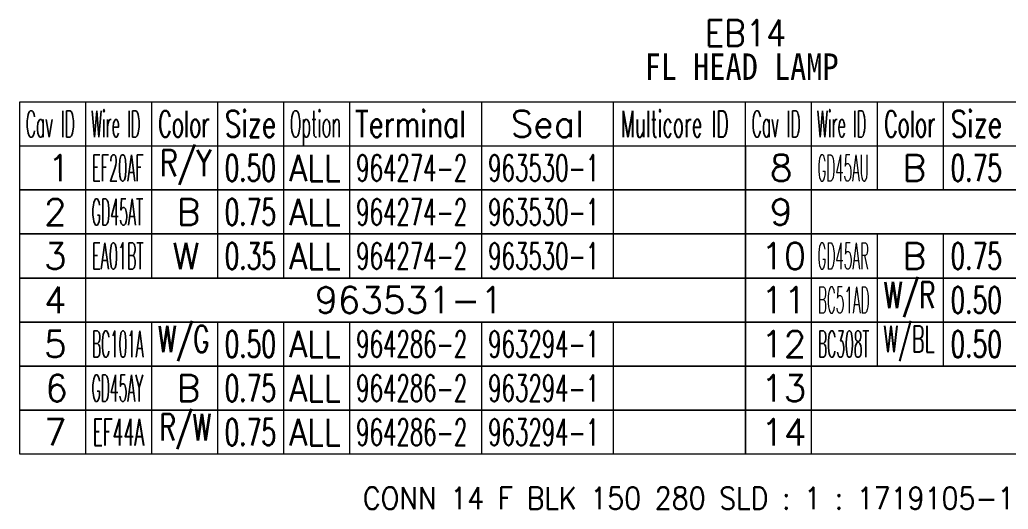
# Model space of a CAD drawing. Header units: inches. Extents: x 47316 to 59086, y 3141 to 11743.
# Drawn here: x 52524 to 52636.3, y 9744.5 to 9800 of the extents above; entities that cross this region are included whole.
import ezdxf

# ---------------------------------------------------------------- set-up
doc = ezdxf.new("R2010")
doc.units = ezdxf.units.IN
doc.header["$MEASUREMENT"] = 0
doc.styles.get("Standard").update_dxf_attribs({"font": ''})
doc.styles.get('Standard').set_extended_font_data('SimSun')

msp = doc.modelspace()

# ---------------------------------------------------------------- linework, layer by layer
at = {"color": 0, "linetype": 'Continuous', "lineweight": 15}
for p, q in [((52524, 9790.71), (52689, 9790.71)), ((52524, 9785.71), (52524, 9790.71)), ((52524, 9785.71), (52689, 9785.71))]:
    msp.add_line(p, q, dxfattribs=at)
at = {"color": 7, "linetype": 'Continuous', "lineweight": 15}
for p, q in [((52531.5, 9785.71), (52531.5, 9790.71)), ((52539, 9785.71), (52539, 9790.71)), ((52546.5, 9785.71), (52546.5, 9790.71)), ((52554, 9785.71), (52554, 9790.71)), ((52561.5, 9785.71), (52561.5, 9790.71)), ((52576.5, 9785.71), (52576.5, 9790.71)), ((52591.5, 9785.71), (52591.5, 9790.71)), ((52606.5, 9785.71), (52606.5, 9790.71)), ((52614, 9785.71), (52614, 9790.71)), ((52621.5, 9785.71), (52621.5, 9790.71)), ((52629, 9785.71), (52629, 9790.71))]:
    msp.add_line(p, q, dxfattribs=at)
at = {"color": 102, "linetype": 'Continuous', "lineweight": 15}
for p, q in [((52531.5, 9780.71), (52531.5, 9785.71)), ((52539, 9780.71), (52539, 9785.71)), ((52546.5, 9780.71), (52546.5, 9785.71)), ((52554, 9780.71), (52554, 9785.71)), ((52561.5, 9780.71), (52561.5, 9785.71)), ((52576.5, 9780.71), (52576.5, 9785.71)), ((52591.5, 9780.71), (52591.5, 9785.71)), ((52614, 9780.71), (52614, 9785.71)), ((52621.5, 9780.71), (52621.5, 9785.71)), ((52629, 9780.71), (52629, 9785.71)), ((52531.5, 9775.71), (52531.5, 9780.71)), ((52539, 9775.71), (52539, 9780.71)), ((52546.5, 9775.71), (52546.5, 9780.71)), ((52554, 9775.71), (52554, 9780.71)), ((52561.5, 9775.71), (52561.5, 9780.71)), ((52576.5, 9775.71), (52576.5, 9780.71)), ((52591.5, 9775.71), (52591.5, 9780.71)), ((52614, 9775.71), (52614, 9780.71)), ((52531.5, 9770.71), (52531.5, 9775.71)), ((52539, 9770.71), (52539, 9775.71)), ((52546.5, 9770.71), (52546.5, 9775.71)), ((52554, 9770.71), (52554, 9775.71)), ((52561.5, 9770.71), (52561.5, 9775.71)), ((52576.5, 9770.71), (52576.5, 9775.71)), ((52591.5, 9770.71), (52591.5, 9775.71)), ((52614, 9770.71), (52614, 9775.71)), ((52621.5, 9770.71), (52621.5, 9775.71)), ((52629, 9770.71), (52629, 9775.71)), ((52531.5, 9765.71), (52531.5, 9770.71)), ((52614, 9765.71), (52614, 9770.71)), ((52621.5, 9765.71), (52621.5, 9770.71)), ((52629, 9765.71), (52629, 9770.71)), ((52531.5, 9760.71), (52531.5, 9765.71)), ((52539, 9760.71), (52539, 9765.71)), ((52546.5, 9760.71), (52546.5, 9765.71)), ((52554, 9760.71), (52554, 9765.71)), ((52561.5, 9760.71), (52561.5, 9765.71)), ((52576.5, 9760.71), (52576.5, 9765.71)), ((52591.5, 9760.71), (52591.5, 9765.71)), ((52614, 9760.71), (52614, 9765.71)), ((52621.5, 9760.71), (52621.5, 9765.71)), ((52629, 9760.71), (52629, 9765.71)), ((52531.5, 9755.71), (52531.5, 9760.71)), ((52539, 9755.71), (52539, 9760.71)), ((52546.5, 9755.71), (52546.5, 9760.71)), ((52554, 9755.71), (52554, 9760.71)), ((52561.5, 9755.71), (52561.5, 9760.71)), ((52576.5, 9755.71), (52576.5, 9760.71)), ((52591.5, 9755.71), (52591.5, 9760.71)), ((52614, 9755.71), (52614, 9760.71)), ((52531.5, 9750.71), (52531.5, 9755.71)), ((52539, 9750.71), (52539, 9755.71)), ((52546.5, 9750.71), (52546.5, 9755.71)), ((52554, 9750.71), (52554, 9755.71)), ((52561.5, 9750.71), (52561.5, 9755.71)), ((52576.5, 9750.71), (52576.5, 9755.71)), ((52591.5, 9750.71), (52591.5, 9755.71)), ((52614, 9750.71), (52614, 9755.71))]:
    msp.add_line(p, q, dxfattribs=at)
at = {"color": 0, "linetype": 'Continuous', "lineweight": 15}
for points in [[(52524, 9780.71), (52524, 9785.71), (52606.5, 9785.71), (52606.5, 9780.71)], [(52606.5, 9780.71), (52606.5, 9785.71), (52689, 9785.71), (52689, 9780.71)], [(52524, 9775.71), (52524, 9780.71), (52606.5, 9780.71), (52606.5, 9775.71)], [(52606.5, 9775.71), (52606.5, 9780.71), (52689, 9780.71), (52689, 9775.71)], [(52524, 9770.71), (52524, 9775.71), (52606.5, 9775.71), (52606.5, 9770.71)], [(52606.5, 9770.71), (52606.5, 9775.71), (52689, 9775.71), (52689, 9770.71)], [(52524, 9765.71), (52524, 9770.71), (52606.5, 9770.71), (52606.5, 9765.71)], [(52606.5, 9765.71), (52606.5, 9770.71), (52689, 9770.71), (52689, 9765.71)], [(52524, 9760.71), (52524, 9765.71), (52606.5, 9765.71), (52606.5, 9760.71)], [(52606.5, 9760.71), (52606.5, 9765.71), (52689, 9765.71), (52689, 9760.71)], [(52524, 9755.71), (52524, 9760.71), (52606.5, 9760.71), (52606.5, 9755.71)], [(52606.5, 9755.71), (52606.5, 9760.71), (52689, 9760.71), (52689, 9755.71)], [(52524, 9750.71), (52524, 9755.71), (52606.5, 9755.71), (52606.5, 9750.71)], [(52606.5, 9750.71), (52606.5, 9755.71), (52689, 9755.71), (52689, 9750.71)]]:
    msp.add_lwpolyline(points, close=True, dxfattribs=at)

# ---------------------------------------------------------------- texts
at = {"color": 6, "linetype": 'Continuous', "lineweight": 20, "char_height": 3, "attachment_point": 1}
for s, insert, width in [('\\Fromans.shx;\\W0.9000000000;\\T1.0000000000;\\o\\lEB14', (52601.87, 9800.03), 10.2857), ('\\f黑体|b0|i0|c1|p0;\\W0.9000000000;\\T1.0000000000;\\o\\lFL HEAD LAMP', (52595.03, 9796.21), 23.2989)]:
    msp.add_mtext(s, dxfattribs=dict(at, insert=insert, width=width))
at = {"color": 7, "linetype": 'Continuous', "lineweight": 15, "char_height": 3, "attachment_point": 1}
for s, insert, width in [('\\Fromans.shx;\\W0.4026548673;\\T1.0000000000;\\o\\lWire ID', (52532.12, 9789.71), 6.5), ('\\Fromans.shx;\\W0.7222222222;\\T1.0000000000;\\o\\lSize', (52547.31, 9789.71), 6.5), ('\\Fromans.shx;\\W0.4595959596;\\T1.0000000000;\\o\\lOption', (52554.7, 9789.71), 6.5), ('\\Fromans.shx;\\W0.7480916031;\\T1.0000000000;\\o\\lTerminal', (52562.11, 9789.71), 14), ('\\Fromans.shx;\\W0.5185185185;\\T1.0000000000;\\o\\lMulticore ID', (52592.3, 9789.71), 14), ('\\Fromans.shx;\\W0.4026548673;\\T1.0000000000;\\o\\lWire ID', (52614.62, 9789.71), 6.5), ('\\Fromans.shx;\\W0.7222222222;\\T1.0000000000;\\o\\lSize', (52629.81, 9789.71), 6.5), ('\\Fromans.shx;\\W0.4292452830;\\T1.0000000000;\\o\\lCav ID', (52524.69, 9789.71), 6.5), ('\\Fromans.shx;\\W0.5687500000;\\T1.0000000000;\\o\\lColor', (52539.74, 9789.71), 6.5), ('\\Fromans.shx;\\W1.0000000000;\\T1.0000000000;\\o\\lSeal', (52579.79, 9789.71), 9.2857), ('\\Fromans.shx;\\W0.4292452830;\\T1.0000000000;\\o\\lCav ID', (52607.19, 9789.71), 6.5), ('\\Fromans.shx;\\W0.5687500000;\\T1.0000000000;\\o\\lColor', (52622.24, 9789.71), 6.5), ('\\Fromans.shx;\\W1.0000000000;\\T1.0000000000;\\o\\l1', (52527.18, 9784.71), 2.8571), ('\\Fromans.shx;\\W1.0000000000;\\T1.0000000000;\\o\\l8', (52609.25, 9784.71), 2.8571), ('\\Fromans.shx;\\W1.0000000000;\\T1.0000000000;\\o\\l2', (52526.75, 9779.71), 2.8571), ('\\Fromans.shx;\\W1.0000000000;\\T1.0000000000;\\o\\l9', (52609.25, 9779.71), 2.8571), ('\\Fromans.shx;\\W1.0000000000;\\T1.0000000000;\\o\\l3', (52526.75, 9774.71), 2.8571), ('\\Fromans.shx;\\W1.0000000000;\\T1.0000000000;\\o\\l10', (52608.25, 9774.71), 5.7143), ('\\Fromans.shx;\\W1.0000000000;\\T1.0000000000;\\o\\l4', (52526.75, 9769.71), 2.8571), ('\\Fromans.shx;\\W1.0000000000;\\T1.0000000000;\\o\\l11', (52608.25, 9769.71), 5.7143), ('\\Fromans.shx;\\W1.0000000000;\\T1.0000000000;\\o\\l5', (52526.75, 9764.71), 2.8571), ('\\Fromans.shx;\\W1.0000000000;\\T1.0000000000;\\o\\l12', (52608.25, 9764.71), 5.7143), ('\\Fromans.shx;\\W1.0000000000;\\T1.0000000000;\\o\\l6', (52526.89, 9759.71), 2.8571), ('\\Fromans.shx;\\W1.0000000000;\\T1.0000000000;\\o\\l13', (52608.25, 9759.71), 5.7143), ('\\Fromans.shx;\\W1.0000000000;\\T1.0000000000;\\o\\l7', (52526.75, 9754.71), 2.8571), ('\\Fromans.shx;\\W1.0000000000;\\T1.0000000000;\\o\\l14', (52608.25, 9754.71), 5.7143)]:
    msp.add_mtext(s, dxfattribs=dict(at, insert=insert, width=width))
at = {"color": 140, "linetype": 'Continuous', "lineweight": 15, "char_height": 3, "attachment_point": 1}
for s, insert, width in [('\\Fromans.shx;\\W0.7459016393;\\T1.0000000000;\\o\\lR/Y', (52539.93, 9785.28), 6.5), ('\\Fromans.shx;\\W0.8750000000;\\T1.0000000000;\\o\\lALL', (52554.63, 9784.71), 6.5), ('\\Fromans.shx;\\W0.5903614458;\\T1.0000000000;\\o\\l963530-1', (52577.25, 9784.71), 14), ('\\Fromans.shx;\\W1.0000000000;\\T1.0000000000;\\o\\lB', (52624.32, 9784.71), 3), ('\\Fromans.shx;\\W1.0000000000;\\T1.0000000000;\\o\\lB', (52541.82, 9779.71), 3), ('\\Fromans.shx;\\W0.8750000000;\\T1.0000000000;\\o\\lALL', (52554.63, 9779.71), 6.5), ('\\Fromans.shx;\\W0.5903614458;\\T1.0000000000;\\o\\l963530-1', (52577.25, 9779.71), 14), ('\\Fromans.shx;\\W1.0000000000;\\T1.0000000000;\\o\\lW', (52541.32, 9774.71), 3.4286), ('\\Fromans.shx;\\W0.8750000000;\\T1.0000000000;\\o\\lALL', (52554.63, 9774.71), 6.5), ('\\Fromans.shx;\\W0.5903614458;\\T1.0000000000;\\o\\l963530-1', (52577.25, 9774.71), 14), ('\\Fromans.shx;\\W1.0000000000;\\T1.0000000000;\\o\\lB', (52624.32, 9774.71), 3), ('\\Fromans.shx;\\W0.6791044776;\\T1.0000000000;\\o\\lW/R', (52622.2, 9770.28), 6.5), ('\\Fromans.shx;\\W0.6791044776;\\T1.0000000000;\\o\\lW/G', (52539.7, 9765.28), 6.5), ('\\Fromans.shx;\\W0.5416666667;\\T1.0000000000;\\o\\lW/BL', (52622.16, 9765.28), 6.5), ('\\Fromans.shx;\\W0.8750000000;\\T1.0000000000;\\o\\lALL', (52554.63, 9764.71), 6.5), ('\\Fromans.shx;\\W0.5903614458;\\T1.0000000000;\\o\\l963294-1', (52577.25, 9764.71), 14), ('\\Fromans.shx;\\W1.0000000000;\\T1.0000000000;\\o\\lB', (52541.82, 9759.71), 3), ('\\Fromans.shx;\\W0.8750000000;\\T1.0000000000;\\o\\lALL', (52554.63, 9759.71), 6.5), ('\\Fromans.shx;\\W0.5903614458;\\T1.0000000000;\\o\\l963294-1', (52577.25, 9759.71), 14), ('\\Fromans.shx;\\W0.6791044776;\\T1.0000000000;\\o\\lR/W', (52539.89, 9755.28), 6.5), ('\\Fromans.shx;\\W0.8750000000;\\T1.0000000000;\\o\\lALL', (52554.63, 9754.71), 6.5), ('\\Fromans.shx;\\W0.5903614458;\\T1.0000000000;\\o\\l963294-1', (52577.25, 9754.71), 14)]:
    msp.add_mtext(s, dxfattribs=dict(at, insert=insert, width=width))
at = {"color": 21, "linetype": 'Continuous', "lineweight": 15, "char_height": 3, "attachment_point": 1}
for s, insert, width in [('\\Fromans.shx;\\W0.4026548673;\\T1.0000000000;\\o\\lEF20AF', (52532.23, 9784.71), 6.5), ('\\Fromans.shx;\\W0.6500000000;\\T1.0000000000;\\o\\l0.50', (52547.28, 9784.71), 6.5), ('\\Fromans.shx;\\W0.5903614458;\\T1.0000000000;\\o\\l964274-2', (52562.25, 9784.71), 14), ('\\Fromans.shx;\\W0.3729508197;\\T1.0000000000;\\o\\lGD45AU', (52614.66, 9784.71), 6.5), ('\\Fromans.shx;\\W0.6500000000;\\T1.0000000000;\\o\\l0.75', (52629.78, 9784.71), 6.5), ('\\Fromans.shx;\\W0.3922413793;\\T1.0000000000;\\o\\lGD45AT', (52532.17, 9779.71), 6.5), ('\\Fromans.shx;\\W0.6500000000;\\T1.0000000000;\\o\\l0.75', (52547.28, 9779.71), 6.5), ('\\Fromans.shx;\\W0.5903614458;\\T1.0000000000;\\o\\l964274-2', (52562.25, 9779.71), 14), ('\\Fromans.shx;\\W0.3991228070;\\T1.0000000000;\\o\\lEA01BT', (52532.23, 9774.71), 6.5), ('\\Fromans.shx;\\W0.6500000000;\\T1.0000000000;\\o\\l0.35', (52547.28, 9774.71), 6.5), ('\\Fromans.shx;\\W0.5903614458;\\T1.0000000000;\\o\\l964274-2', (52562.25, 9774.71), 14), ('\\Fromans.shx;\\W0.3760330579;\\T1.0000000000;\\o\\lGD45AR', (52614.66, 9774.71), 6.5), ('\\Fromans.shx;\\W0.6500000000;\\T1.0000000000;\\o\\l0.75', (52629.78, 9774.71), 6.5), ('\\Fromans.shx;\\W1.0000000000;\\T1.0000000000;\\o\\l963531-1', (52557.57, 9769.71), 23.7143), ('\\Fromans.shx;\\W0.3760330579;\\T1.0000000000;\\o\\lBC51AD', (52614.72, 9769.71), 6.5), ('\\Fromans.shx;\\W0.6500000000;\\T1.0000000000;\\o\\l0.50', (52629.78, 9769.71), 6.5), ('\\Fromans.shx;\\W0.3791666667;\\T1.0000000000;\\o\\lBC101A', (52532.22, 9764.71), 6.5), ('\\Fromans.shx;\\W0.6500000000;\\T1.0000000000;\\o\\l0.50', (52547.28, 9764.71), 6.5), ('\\Fromans.shx;\\W0.5903614458;\\T1.0000000000;\\o\\l964286-2', (52562.25, 9764.71), 14), ('\\Fromans.shx;\\W0.3855932203;\\T1.0000000000;\\o\\lBC308T', (52614.72, 9764.71), 6.5), ('\\Fromans.shx;\\W0.6500000000;\\T1.0000000000;\\o\\l0.50', (52629.78, 9764.71), 6.5), ('\\Fromans.shx;\\W0.3855932203;\\T1.0000000000;\\o\\lGD45AY', (52532.17, 9759.71), 6.5), ('\\Fromans.shx;\\W0.6500000000;\\T1.0000000000;\\o\\l0.75', (52547.28, 9759.71), 6.5), ('\\Fromans.shx;\\W0.5903614458;\\T1.0000000000;\\o\\l964286-2', (52562.25, 9759.71), 14), ('\\Fromans.shx;\\W0.4789473684;\\T1.0000000000;\\o\\lEF44A', (52532.27, 9754.71), 6.5), ('\\Fromans.shx;\\W0.6500000000;\\T1.0000000000;\\o\\l0.75', (52547.28, 9754.71), 6.5), ('\\Fromans.shx;\\W0.5903614458;\\T1.0000000000;\\o\\l964286-2', (52562.25, 9754.71), 14)]:
    msp.add_mtext(s, dxfattribs=dict(at, insert=insert, width=width))
at = {"color": 42, "linetype": 'Continuous', "lineweight": 15, "insert": (52563, 9746.96), "char_height": 2.5, "width": 87.6429, "attachment_point": 1}
msp.add_mtext('\\Fromans.shx;\\W0.9000000000;\\T1.0000000000;\\o\\lCONN 14 F BLK 150 280 SLD : 1 : 1719105-1', dxfattribs=at)

doc.saveas('drawing.dxf')
